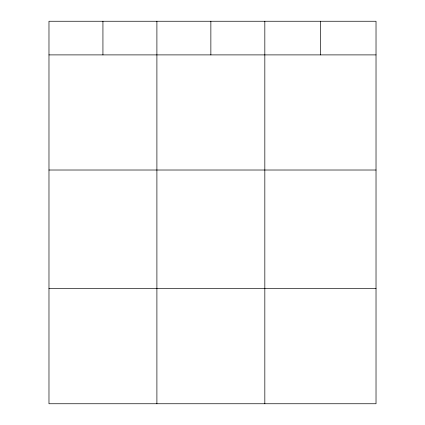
<?xml version="1.0" encoding="UTF-8"?>
<svg xmlns="http://www.w3.org/2000/svg" width="425" height="425" viewBox="0 0 425 425"><rect width="100%" height="100%" fill="white"/><g stroke="black" fill="none" stroke-linecap="round" stroke-linejoin="round"><path stroke-width="0.64" d="M376.024 54.894L376.024 403.75L48.976 403.75L48.976 21.25L376.024 21.25L376.024 54.894L48.976 54.894M48.976 170.016L376.024 170.016M48.976 288.628L376.024 288.628M320.429 21.25L320.429 54.894M264.828 21.25L264.828 403.75M210.864 21.25L210.864 54.894M156.899 21.25L156.899 403.75M102.935 21.25L102.935 54.894"/></g></svg>
